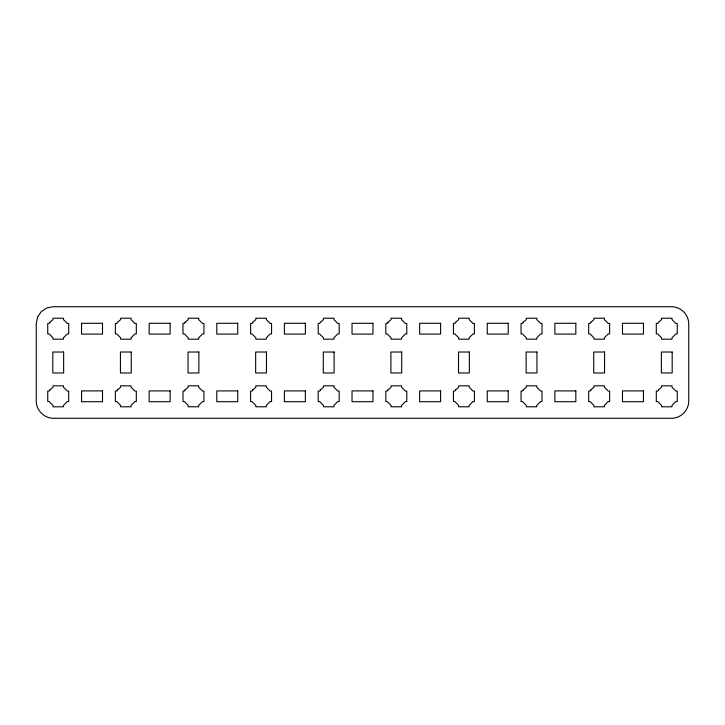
<?xml version="1.0" encoding="UTF-8"?>
<svg xmlns="http://www.w3.org/2000/svg" width="725" height="725" viewBox="0 0 725 725"><rect width="100%" height="100%" fill="white"/><g stroke="black" fill="none" stroke-linecap="round" stroke-linejoin="round"><path stroke-width="1.09" d="M37.582 317.042L36.25 323.622L36.25 401.378C36.431 410.468 44.062 418.108 53.152 418.28L671.848 418.28C680.938 418.108 688.569 410.468 688.75 401.378L688.75 323.622C688.569 314.532 680.938 306.892 671.848 306.72L53.152 306.72L46.572 308.043L41.198 311.668L37.582 317.042M49.916 322.308L49.146 323.45L47.741 323.45L47.741 333.935L49.146 333.935L52.988 337.768L52.988 339.173L63.465 339.173L63.465 337.768L67.307 333.935L68.703 333.935L68.703 323.45L67.307 323.45L63.465 319.616L63.465 318.212L52.988 318.212L52.988 319.616L49.916 322.308M49.916 389.923L49.146 391.065L47.741 391.065L47.741 401.55L49.146 401.55L52.988 405.384L52.988 406.788L63.465 406.788L63.465 405.384L67.307 401.55L68.703 401.55L68.703 391.065L67.307 391.065L63.465 387.232L63.465 385.827L52.988 385.827L52.988 387.232L49.916 389.923M117.532 322.308L116.761 323.45L115.366 323.45L115.366 333.935L116.761 333.935L120.604 337.768L120.604 339.173L131.08 339.173L131.08 337.768L134.922 333.935L136.318 333.935L136.318 323.45L134.922 323.45L131.08 319.616L131.08 318.212L120.604 318.212L120.604 319.616L117.532 322.308M117.532 389.923L116.761 391.065L115.366 391.065L115.366 401.55L116.761 401.55L120.604 405.384L120.604 406.788L131.08 406.788L131.08 405.384L134.922 401.55L136.318 401.55L136.318 391.065L134.922 391.065L131.08 387.232L131.08 385.827L120.604 385.827L120.604 387.232L117.532 389.923M185.147 322.308L184.377 323.45L182.981 323.45L182.981 333.935L184.377 333.935L188.219 337.768L188.219 339.173L198.695 339.173L198.695 337.768L202.538 333.935L203.942 333.935L203.942 323.45L202.538 323.45L198.695 319.616L198.695 318.212L188.219 318.212L188.219 319.616L185.147 322.308M185.147 389.923L184.377 391.065L182.981 391.065L182.981 401.55L184.377 401.55L188.219 405.384L188.219 406.788L198.695 406.788L198.695 405.384L202.538 401.55L203.942 401.55L203.942 391.065L202.538 391.065L198.695 387.232L198.695 385.827L188.219 385.827L188.219 387.232L185.147 389.923M252.762 322.308L252.001 323.45L250.596 323.45L250.596 333.935L252.001 333.935L255.834 337.768L255.834 339.173L266.32 339.173L266.32 337.768L270.153 333.935L271.558 333.935L271.558 323.45L270.153 323.45L266.32 319.616L266.32 318.212L255.834 318.212L255.834 319.616L252.762 322.308M252.762 389.923L252.001 391.065L250.596 391.065L250.596 401.55L252.001 401.55L255.834 405.384L255.834 406.788L266.32 406.788L266.32 405.384L270.153 401.55L271.558 401.55L271.558 391.065L270.153 391.065L266.32 387.232L266.32 385.827L255.834 385.827L255.834 387.232L252.762 389.923M320.377 322.308L319.616 323.45L318.212 323.45L318.212 333.935L319.616 333.935L323.45 337.768L323.45 339.173L333.935 339.173L333.935 337.768L337.768 333.935L339.173 333.935L339.173 323.45L337.768 323.45L333.935 319.616L333.935 318.212L323.45 318.212L323.45 319.616L320.377 322.308M320.377 389.923L319.616 391.065L318.212 391.065L318.212 401.55L319.616 401.55L323.45 405.384L323.45 406.788L333.935 406.788L333.935 405.384L337.768 401.55L339.173 401.55L339.173 391.065L337.768 391.065L333.935 387.232L333.935 385.827L323.45 385.827L323.45 387.232L320.377 389.923M387.993 322.308L387.232 323.45L385.827 323.45L385.827 333.935L387.232 333.935L391.065 337.768L391.065 339.173L401.55 339.173L401.55 337.768L405.384 333.935L406.788 333.935L406.788 323.45L405.384 323.45L401.55 319.616L401.55 318.212L391.065 318.212L391.065 319.616L387.993 322.308M387.993 389.923L387.232 391.065L385.827 391.065L385.827 401.55L387.232 401.55L391.065 405.384L391.065 406.788L401.55 406.788L401.55 405.384L405.384 401.55L406.788 401.55L406.788 391.065L405.384 391.065L401.55 387.232L401.55 385.827L391.065 385.827L391.065 387.232L387.993 389.923M455.608 322.308L454.847 323.45L453.442 323.45L453.442 333.935L454.847 333.935L458.68 337.768L458.68 339.173L469.166 339.173L469.166 337.768L472.999 333.935L474.404 333.935L474.404 323.45L472.999 323.45L469.166 319.616L469.166 318.212L458.68 318.212L458.68 319.616L455.608 322.308M455.608 389.923L454.847 391.065L453.442 391.065L453.442 401.55L454.847 401.55L458.68 405.384L458.68 406.788L469.166 406.788L469.166 405.384L472.999 401.55L474.404 401.55L474.404 391.065L472.999 391.065L469.166 387.232L469.166 385.827L458.68 385.827L458.68 387.232L455.608 389.923M523.223 322.308L522.462 323.45L521.058 323.45L521.058 333.935L522.462 333.935L526.305 337.768L526.305 339.173L536.781 339.173L536.781 337.768L540.623 333.935L542.019 333.935L542.019 323.45L540.623 323.45L536.781 319.616L536.781 318.212L526.305 318.212L526.305 319.616L523.223 322.308M523.223 389.923L522.462 391.065L521.058 391.065L521.058 401.55L522.462 401.55L526.305 405.384L526.305 406.788L536.781 406.788L536.781 405.384L540.623 401.55L542.019 401.55L542.019 391.065L540.623 391.065L536.781 387.232L536.781 385.827L526.305 385.827L526.305 387.232L523.223 389.923M590.848 322.308L590.077 323.45L588.682 323.45L588.682 333.935L590.077 333.935L593.92 337.768L593.92 339.173L604.396 339.173L604.396 337.768L608.239 333.935L609.634 333.935L609.634 323.45L608.239 323.45L604.396 319.616L604.396 318.212L593.92 318.212L593.92 319.616L590.848 322.308M590.848 389.923L590.077 391.065L588.682 391.065L588.682 401.55L590.077 401.55L593.92 405.384L593.92 406.788L604.396 406.788L604.396 405.384L608.239 401.55L609.634 401.55L609.634 391.065L608.239 391.065L604.396 387.232L604.396 385.827L593.92 385.827L593.92 387.232L590.848 389.923M658.463 322.308L657.693 323.45L656.297 323.45L656.297 333.935L657.693 333.935L661.535 337.768L661.535 339.173L672.012 339.173L672.012 337.768L675.854 333.935L677.259 333.935L677.259 323.45L675.854 323.45L672.012 319.616L672.012 318.212L661.535 318.212L661.535 319.616L658.463 322.308M658.463 389.923L657.693 391.065L656.297 391.065L656.297 401.55L657.693 401.55L661.535 405.384L661.535 406.788L672.012 406.788L672.012 405.384L675.854 401.55L677.259 401.55L677.259 391.065L675.854 391.065L672.012 387.232L672.012 385.827L661.535 385.827L661.535 387.232L658.463 389.923M102.515 323.287L81.553 323.287L81.553 334.098L102.515 334.098L102.515 323.287M170.13 323.287L149.169 323.287L149.169 334.098L170.13 334.098L170.13 323.287M237.746 323.287L216.784 323.287L216.784 334.098L237.746 334.098L237.746 323.287M305.361 323.287L284.399 323.287L284.399 334.098L305.361 334.098L305.361 323.287M372.976 323.287L352.024 323.287L352.024 334.098L372.976 334.098L372.976 323.287M440.601 323.287L419.639 323.287L419.639 334.098L440.601 334.098L440.601 323.287M508.216 323.287L487.254 323.287L487.254 334.098L508.216 334.098L508.216 323.287M575.831 323.287L554.87 323.287L554.87 334.098L575.831 334.098L575.831 323.287M643.447 323.287L622.485 323.287L622.485 334.098L643.447 334.098L643.447 323.287M63.637 352.024L52.816 352.024L52.816 372.976L63.637 372.976L63.637 352.024M131.252 352.024L120.432 352.024L120.432 372.976L131.252 372.976L131.252 352.024M198.868 352.024L188.047 352.024L188.047 372.976L198.868 372.976L198.868 352.024M266.483 352.024L255.662 352.024L255.662 372.976L266.483 372.976L266.483 352.024M334.098 352.024L323.287 352.024L323.287 372.976L334.098 372.976L334.098 352.024M401.713 352.024L390.902 352.024L390.902 372.976L401.713 372.976L401.713 352.024M469.338 352.024L458.517 352.024L458.517 372.976L469.338 372.976L469.338 352.024M536.953 352.024L526.132 352.024L526.132 372.976L536.953 372.976L536.953 352.024M604.568 352.024L593.748 352.024L593.748 372.976L604.568 372.976L604.568 352.024M672.184 352.024L661.363 352.024L661.363 372.976L672.184 372.976L672.184 352.024M102.515 390.902L81.553 390.902L81.553 401.713L102.515 401.713L102.515 390.902M170.13 390.902L149.169 390.902L149.169 401.713L170.13 401.713L170.13 390.902M237.746 390.902L216.784 390.902L216.784 401.713L237.746 401.713L237.746 390.902M305.361 390.902L284.399 390.902L284.399 401.713L305.361 401.713L305.361 390.902M372.976 390.902L352.024 390.902L352.024 401.713L372.976 401.713L372.976 390.902M440.601 390.902L419.639 390.902L419.639 401.713L440.601 401.713L440.601 390.902M508.216 390.902L487.254 390.902L487.254 401.713L508.216 401.713L508.216 390.902M575.831 390.902L554.87 390.902L554.87 401.713L575.831 401.713L575.831 390.902M643.447 390.902L622.485 390.902L622.485 401.713L643.447 401.713L643.447 390.902"/></g></svg>
